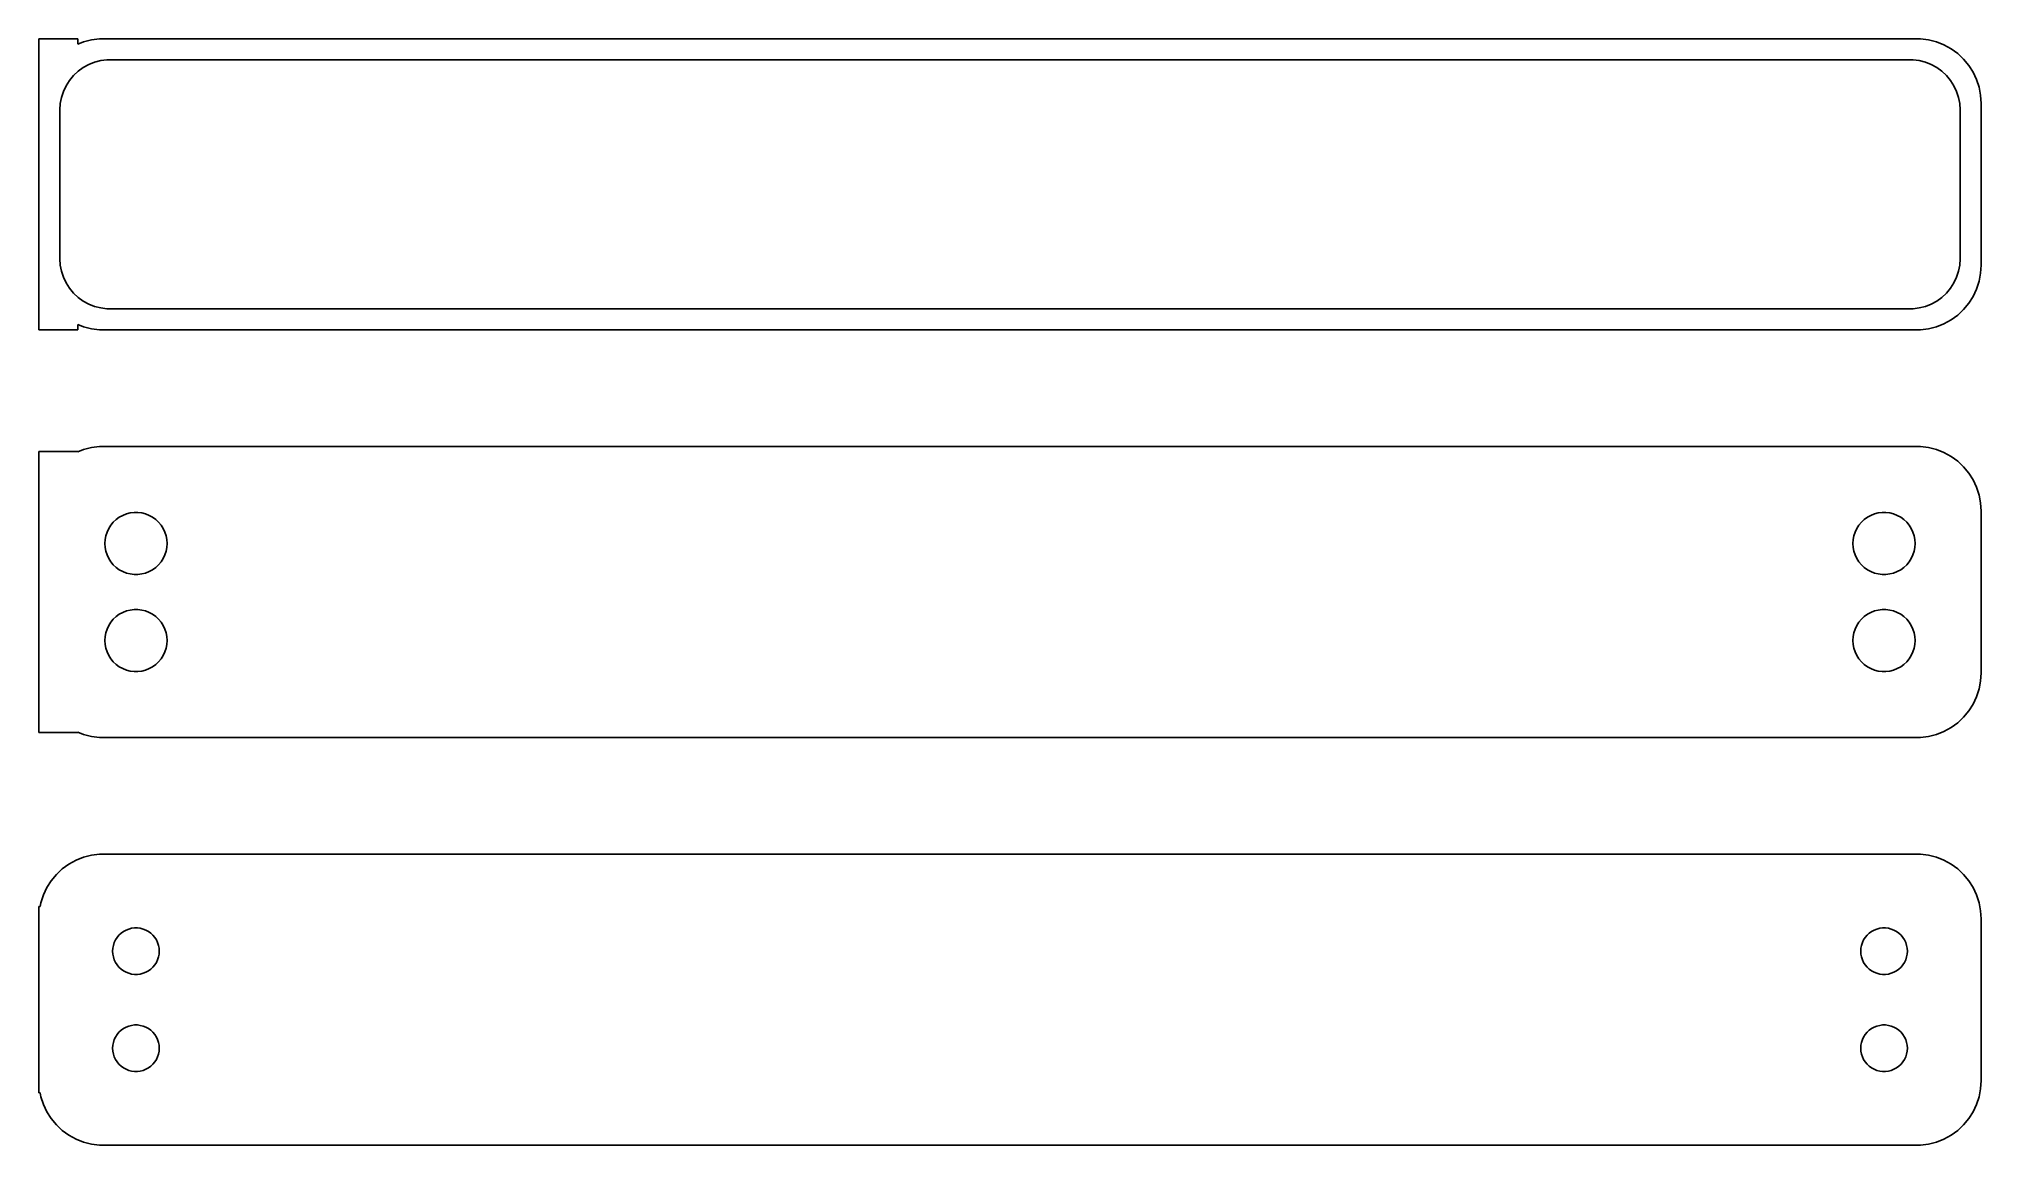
# Model space of a CAD drawing. Header units: metres. Extents: x -75 to 75, y 52 to 137.
import ezdxf

# ---------------------------------------------------------------- set-up
doc = ezdxf.new("R2010")
doc.units = ezdxf.units.M

msp = doc.modelspace()

# ---------------------------------------------------------------- linework, layer by layer
for p, q in [((-72, 137.24), (-75, 137.24)), ((-75, 137.24), (-75, 114.76)), ((-72, 136.825), (-72, 137.24)), ((-71.5451, 137.005), (-72, 136.825)), ((-70.9369, 137.161), (-71.5451, 137.005)), ((-70.3139, 137.24), (-70.9369, 137.161)), ((70.3139, 137.24), (-70.3139, 137.24)), ((70.9369, 137.161), (70.3139, 137.24)), ((71.5451, 137.005), (70.9369, 137.161)), ((72.1289, 136.774), (71.5451, 137.005)), ((72.6791, 136.472), (72.1289, 136.774)), ((-71.9685, 134.734), (-71.5751, 135.02)), ((-71.5751, 135.02), (-71.1489, 135.254)), ((-71.1489, 135.254), (-70.6967, 135.433)), ((-70.6967, 135.433), (-70.2256, 135.554)), ((-70.2256, 135.554), (-69.7432, 135.615)), ((-69.7432, 135.615), (69.7432, 135.615)), ((69.7432, 135.615), (70.2256, 135.554)), ((70.2256, 135.554), (70.6967, 135.433)), ((70.6967, 135.433), (71.1489, 135.254)), ((71.1489, 135.254), (71.5751, 135.02)), ((71.5751, 135.02), (71.9685, 134.734)), ((73.1871, 136.103), (72.6791, 136.472)), ((73.6448, 135.673), (73.1871, 136.103)), ((74.0451, 135.189), (73.6448, 135.673)), ((74.3815, 134.659), (74.0451, 135.189)), ((-73.1007, 133.176), (-72.8936, 133.616)), ((-72.8936, 133.616), (-72.633, 134.026)), ((-72.633, 134.026), (-72.323, 134.401)), ((-72.323, 134.401), (-71.9685, 134.734)), ((71.9685, 134.734), (72.323, 134.401)), ((72.323, 134.401), (72.633, 134.026)), ((72.633, 134.026), (72.8936, 133.616)), ((72.8936, 133.616), (73.1007, 133.176)), ((74.6489, 134.091), (74.3815, 134.659)), ((74.8429, 133.493), (74.6489, 134.091)), ((-73.3726, 131.75), (-73.3421, 132.235)), ((-73.3421, 132.235), (-73.251, 132.713)), ((-73.251, 132.713), (-73.1007, 133.176)), ((73.1007, 133.176), (73.251, 132.713)), ((73.251, 132.713), (73.3421, 132.235)), ((73.3421, 132.235), (73.3726, 131.75)), ((74.9606, 132.877), (74.8429, 133.493)), ((75, 132.25), (74.9606, 132.877)), ((75, 119.75), (75, 132.25)), ((-73.3726, 120.25), (-73.3726, 131.75)), ((73.3726, 131.75), (73.3726, 120.25)), ((-73.3421, 119.765), (-73.3726, 120.25)), ((73.3726, 120.25), (73.3421, 119.765)), ((-73.251, 119.287), (-73.3421, 119.765)), ((-73.1007, 118.824), (-73.251, 119.287)), ((-72.8936, 118.384), (-73.1007, 118.824)), ((73.1007, 118.824), (72.8936, 118.384)), ((73.251, 119.287), (73.1007, 118.824)), ((73.3421, 119.765), (73.251, 119.287)), ((74.6489, 117.909), (74.8429, 118.507)), ((74.8429, 118.507), (74.9606, 119.123)), ((74.9606, 119.123), (75, 119.75)), ((-72.633, 117.974), (-72.8936, 118.384)), ((-72.323, 117.599), (-72.633, 117.974)), ((-71.9685, 117.266), (-72.323, 117.599)), ((-71.5751, 116.98), (-71.9685, 117.266)), ((71.9685, 117.266), (71.5751, 116.98)), ((72.323, 117.599), (71.9685, 117.266)), ((72.633, 117.974), (72.323, 117.599)), ((72.8936, 118.384), (72.633, 117.974)), ((74.0451, 116.811), (74.3815, 117.341)), ((74.3815, 117.341), (74.6489, 117.909)), ((-71.1489, 116.746), (-71.5751, 116.98)), ((-70.6967, 116.567), (-71.1489, 116.746)), ((-70.2256, 116.446), (-70.6967, 116.567)), ((-69.7432, 116.385), (-70.2256, 116.446)), ((69.7432, 116.385), (-69.7432, 116.385)), ((70.2256, 116.446), (69.7432, 116.385)), ((70.6967, 116.567), (70.2256, 116.446)), ((71.1489, 116.746), (70.6967, 116.567)), ((71.5751, 116.98), (71.1489, 116.746)), ((72.1289, 115.226), (72.6791, 115.528)), ((72.6791, 115.528), (73.1871, 115.897)), ((73.1871, 115.897), (73.6448, 116.327)), ((73.6448, 116.327), (74.0451, 116.811)), ((-75, 114.76), (-72, 114.76)), ((-72, 115.175), (-71.5451, 114.995)), ((-72, 114.76), (-72, 115.175)), ((-71.5451, 114.995), (-70.9369, 114.839)), ((-70.9369, 114.839), (-70.3139, 114.76)), ((-70.3139, 114.76), (70.3139, 114.76)), ((70.3139, 114.76), (70.9369, 114.839)), ((70.9369, 114.839), (71.5451, 114.995)), ((71.5451, 114.995), (72.1289, 115.226)), ((-72, 105.365), (-75, 105.365)), ((-75, 105.365), (-75, 83.6352)), ((-71.5451, 105.505), (-72, 105.325)), ((-72, 105.325), (-72, 105.365)), ((-70.9369, 105.661), (-71.5451, 105.505)), ((-70.3139, 105.74), (-70.9369, 105.661)), ((70.3139, 105.74), (-70.3139, 105.74)), ((70.9369, 105.661), (70.3139, 105.74)), ((71.5451, 105.505), (70.9369, 105.661)), ((72.1289, 105.274), (71.5451, 105.505)), ((72.6791, 104.972), (72.1289, 105.274)), ((73.1871, 104.603), (72.6791, 104.972)), ((73.6448, 104.173), (73.1871, 104.603)), ((74.0451, 103.689), (73.6448, 104.173)), ((74.3815, 103.159), (74.0451, 103.689)), ((74.6489, 102.591), (74.3815, 103.159)), ((74.8429, 101.993), (74.6489, 102.591)), ((-68.5219, 100.422), (-68.2416, 100.533)), ((-68.2416, 100.533), (-67.9497, 100.607)), ((-67.9497, 100.607), (-67.6507, 100.645)), ((-67.6507, 100.645), (-67.3493, 100.645)), ((-67.3493, 100.645), (-67.0503, 100.607)), ((-67.0503, 100.607), (-66.7584, 100.533)), ((-66.7584, 100.533), (-66.4781, 100.422)), ((66.4781, 100.422), (66.7584, 100.533)), ((66.7584, 100.533), (67.0503, 100.607)), ((67.0503, 100.607), (67.3493, 100.645)), ((67.3493, 100.645), (67.6507, 100.645)), ((67.6507, 100.645), (67.9497, 100.607)), ((67.9497, 100.607), (68.2416, 100.533)), ((68.2416, 100.533), (68.5219, 100.422)), ((74.9606, 101.377), (74.8429, 101.993)), ((75, 100.75), (74.9606, 101.377)), ((75, 88.25), (75, 100.75)), ((-69.8246, 98.8468), (-69.7315, 99.1335)), ((-69.7315, 99.1335), (-69.6031, 99.4062)), ((-69.6031, 99.4062), (-69.4416, 99.6607)), ((-69.4416, 99.6607), (-69.2495, 99.8929)), ((-69.2495, 99.8929), (-69.0298, 100.099)), ((-69.0298, 100.099), (-68.786, 100.276)), ((-68.786, 100.276), (-68.5219, 100.422)), ((-66.4781, 100.422), (-66.214, 100.276)), ((-66.214, 100.276), (-65.9702, 100.099)), ((-65.9702, 100.099), (-65.7505, 99.8929)), ((-65.7505, 99.8929), (-65.5583, 99.6607)), ((-65.5583, 99.6607), (-65.3969, 99.4062)), ((-65.3969, 99.4062), (-65.2685, 99.1335)), ((-65.2685, 99.1335), (-65.1754, 98.8468)), ((65.1754, 98.8468), (65.2685, 99.1335)), ((65.2685, 99.1335), (65.3969, 99.4062)), ((65.3969, 99.4062), (65.5583, 99.6607)), ((65.5583, 99.6607), (65.7505, 99.8929)), ((65.7505, 99.8929), (65.9702, 100.099)), ((65.9702, 100.099), (66.214, 100.276)), ((66.214, 100.276), (66.4781, 100.422)), ((68.5219, 100.422), (68.786, 100.276)), ((68.786, 100.276), (69.0298, 100.099)), ((69.0298, 100.099), (69.2495, 99.8929)), ((69.2495, 99.8929), (69.4416, 99.6607)), ((69.4416, 99.6607), (69.6031, 99.4062)), ((69.6031, 99.4062), (69.7315, 99.1335)), ((69.7315, 99.1335), (69.8246, 98.8468)), ((-69.9, 98.25), (-69.8811, 98.5508)), ((-69.8811, 97.9492), (-69.9, 98.25)), ((-69.8811, 98.5508), (-69.8246, 98.8468)), ((-69.8246, 97.6531), (-69.8811, 97.9492)), ((-69.7315, 97.3665), (-69.8246, 97.6531)), ((-65.1754, 97.6531), (-65.2685, 97.3665)), ((-65.1754, 98.8468), (-65.1189, 98.5508)), ((-65.1189, 97.9492), (-65.1754, 97.6531)), ((-65.1189, 98.5508), (-65.1, 98.25)), ((-65.1, 98.25), (-65.1189, 97.9492)), ((65.1, 98.25), (65.1189, 98.5508)), ((65.1189, 97.9492), (65.1, 98.25)), ((65.1189, 98.5508), (65.1754, 98.8468)), ((65.1754, 97.6531), (65.1189, 97.9492)), ((65.2685, 97.3665), (65.1754, 97.6531)), ((69.8246, 97.6531), (69.7315, 97.3665)), ((69.8246, 98.8468), (69.8811, 98.5508)), ((69.8811, 97.9492), (69.8246, 97.6531)), ((69.8811, 98.5508), (69.9, 98.25)), ((69.9, 98.25), (69.8811, 97.9492)), ((-69.6031, 97.0938), (-69.7315, 97.3665)), ((-69.4416, 96.8393), (-69.6031, 97.0938)), ((-69.2495, 96.6071), (-69.4416, 96.8393)), ((-69.0298, 96.4008), (-69.2495, 96.6071)), ((-68.786, 96.2236), (-69.0298, 96.4008)), ((-68.5219, 96.0784), (-68.786, 96.2236)), ((-68.2416, 95.9675), (-68.5219, 96.0784)), ((-66.4781, 96.0784), (-66.7584, 95.9675)), ((-66.214, 96.2236), (-66.4781, 96.0784)), ((-65.9702, 96.4008), (-66.214, 96.2236)), ((-65.7505, 96.6071), (-65.9702, 96.4008)), ((-65.5583, 96.8393), (-65.7505, 96.6071)), ((-65.3969, 97.0938), (-65.5583, 96.8393)), ((-65.2685, 97.3665), (-65.3969, 97.0938)), ((65.3969, 97.0938), (65.2685, 97.3665)), ((65.5583, 96.8393), (65.3969, 97.0938)), ((65.7505, 96.6071), (65.5583, 96.8393)), ((65.9702, 96.4008), (65.7505, 96.6071)), ((66.214, 96.2236), (65.9702, 96.4008)), ((66.4781, 96.0784), (66.214, 96.2236)), ((66.7584, 95.9675), (66.4781, 96.0784)), ((68.5219, 96.0784), (68.2416, 95.9675)), ((68.786, 96.2236), (68.5219, 96.0784)), ((69.0298, 96.4008), (68.786, 96.2236)), ((69.2495, 96.6071), (69.0298, 96.4008)), ((69.4416, 96.8393), (69.2495, 96.6071)), ((69.6031, 97.0938), (69.4416, 96.8393)), ((69.7315, 97.3665), (69.6031, 97.0938)), ((-67.9497, 95.8925), (-68.2416, 95.9675)), ((-67.6507, 95.8547), (-67.9497, 95.8925)), ((-67.3493, 95.8547), (-67.6507, 95.8547)), ((-67.0503, 95.8925), (-67.3493, 95.8547)), ((-66.7584, 95.9675), (-67.0503, 95.8925)), ((67.0503, 95.8925), (66.7584, 95.9675)), ((67.3493, 95.8547), (67.0503, 95.8925)), ((67.6507, 95.8547), (67.3493, 95.8547)), ((67.9497, 95.8925), (67.6507, 95.8547)), ((68.2416, 95.9675), (67.9497, 95.8925)), ((-68.5219, 92.9216), (-68.2416, 93.0325)), ((-68.2416, 93.0325), (-67.9497, 93.1075)), ((-67.9497, 93.1075), (-67.6507, 93.1453)), ((-67.6507, 93.1453), (-67.3493, 93.1453)), ((-67.3493, 93.1453), (-67.0503, 93.1075)), ((-67.0503, 93.1075), (-66.7584, 93.0325)), ((-66.7584, 93.0325), (-66.4781, 92.9216)), ((66.4781, 92.9216), (66.7584, 93.0325)), ((66.7584, 93.0325), (67.0503, 93.1075)), ((67.0503, 93.1075), (67.3493, 93.1453)), ((67.3493, 93.1453), (67.6507, 93.1453)), ((67.6507, 93.1453), (67.9497, 93.1075)), ((67.9497, 93.1075), (68.2416, 93.0325)), ((68.2416, 93.0325), (68.5219, 92.9216)), ((-69.8246, 91.3469), (-69.7315, 91.6335)), ((-69.7315, 91.6335), (-69.6031, 91.9062)), ((-69.6031, 91.9062), (-69.4416, 92.1607)), ((-69.4416, 92.1607), (-69.2495, 92.3929)), ((-69.2495, 92.3929), (-69.0298, 92.5992)), ((-69.0298, 92.5992), (-68.786, 92.7764)), ((-68.786, 92.7764), (-68.5219, 92.9216)), ((-66.4781, 92.9216), (-66.214, 92.7764)), ((-66.214, 92.7764), (-65.9702, 92.5992)), ((-65.9702, 92.5992), (-65.7505, 92.3929)), ((-65.7505, 92.3929), (-65.5583, 92.1607)), ((-65.5583, 92.1607), (-65.3969, 91.9062)), ((-65.3969, 91.9062), (-65.2685, 91.6335)), ((-65.2685, 91.6335), (-65.1754, 91.3469)), ((65.1754, 91.3469), (65.2685, 91.6335)), ((65.2685, 91.6335), (65.3969, 91.9062)), ((65.3969, 91.9062), (65.5583, 92.1607)), ((65.5583, 92.1607), (65.7505, 92.3929)), ((65.7505, 92.3929), (65.9702, 92.5992)), ((65.9702, 92.5992), (66.214, 92.7764)), ((66.214, 92.7764), (66.4781, 92.9216)), ((68.5219, 92.9216), (68.786, 92.7764)), ((68.786, 92.7764), (69.0298, 92.5992)), ((69.0298, 92.5992), (69.2495, 92.3929)), ((69.2495, 92.3929), (69.4416, 92.1607)), ((69.4416, 92.1607), (69.6031, 91.9062)), ((69.6031, 91.9062), (69.7315, 91.6335)), ((69.7315, 91.6335), (69.8246, 91.3469)), ((-69.9, 90.75), (-69.8811, 91.0508)), ((-69.8811, 90.4492), (-69.9, 90.75)), ((-69.8811, 91.0508), (-69.8246, 91.3469)), ((-69.8246, 90.1532), (-69.8811, 90.4492)), ((-69.7315, 89.8665), (-69.8246, 90.1532)), ((-65.1754, 90.1532), (-65.2685, 89.8665)), ((-65.1754, 91.3469), (-65.1189, 91.0508)), ((-65.1189, 90.4492), (-65.1754, 90.1532)), ((-65.1189, 91.0508), (-65.1, 90.75)), ((-65.1, 90.75), (-65.1189, 90.4492)), ((65.1, 90.75), (65.1189, 91.0508)), ((65.1189, 90.4492), (65.1, 90.75)), ((65.1189, 91.0508), (65.1754, 91.3469)), ((65.1754, 90.1532), (65.1189, 90.4492)), ((65.2685, 89.8665), (65.1754, 90.1532)), ((69.8246, 90.1532), (69.7315, 89.8665)), ((69.8246, 91.3469), (69.8811, 91.0508)), ((69.8811, 90.4492), (69.8246, 90.1532)), ((69.8811, 91.0508), (69.9, 90.75)), ((69.9, 90.75), (69.8811, 90.4492)), ((-69.6031, 89.5938), (-69.7315, 89.8665)), ((-69.4416, 89.3393), (-69.6031, 89.5938)), ((-69.2495, 89.1071), (-69.4416, 89.3393)), ((-69.0298, 88.9008), (-69.2495, 89.1071)), ((-68.786, 88.7236), (-69.0298, 88.9008)), ((-68.5219, 88.5784), (-68.786, 88.7236)), ((-68.2416, 88.4675), (-68.5219, 88.5784)), ((-66.4781, 88.5784), (-66.7584, 88.4675)), ((-66.214, 88.7236), (-66.4781, 88.5784)), ((-65.9702, 88.9008), (-66.214, 88.7236)), ((-65.7505, 89.1071), (-65.9702, 88.9008)), ((-65.5583, 89.3393), (-65.7505, 89.1071)), ((-65.3969, 89.5938), (-65.5583, 89.3393)), ((-65.2685, 89.8665), (-65.3969, 89.5938)), ((65.3969, 89.5938), (65.2685, 89.8665)), ((65.5583, 89.3393), (65.3969, 89.5938)), ((65.7505, 89.1071), (65.5583, 89.3393)), ((65.9702, 88.9008), (65.7505, 89.1071)), ((66.214, 88.7236), (65.9702, 88.9008)), ((66.4781, 88.5784), (66.214, 88.7236)), ((66.7584, 88.4675), (66.4781, 88.5784)), ((68.5219, 88.5784), (68.2416, 88.4675)), ((68.786, 88.7236), (68.5219, 88.5784)), ((69.0298, 88.9008), (68.786, 88.7236)), ((69.2495, 89.1071), (69.0298, 88.9008)), ((69.4416, 89.3393), (69.2495, 89.1071)), ((69.6031, 89.5938), (69.4416, 89.3393)), ((69.7315, 89.8665), (69.6031, 89.5938)), ((-67.9497, 88.3925), (-68.2416, 88.4675)), ((-67.6507, 88.3547), (-67.9497, 88.3925)), ((-67.3493, 88.3547), (-67.6507, 88.3547)), ((-67.0503, 88.3925), (-67.3493, 88.3547)), ((-66.7584, 88.4675), (-67.0503, 88.3925)), ((67.0503, 88.3925), (66.7584, 88.4675)), ((67.3493, 88.3547), (67.0503, 88.3925)), ((67.6507, 88.3547), (67.3493, 88.3547)), ((67.9497, 88.3925), (67.6507, 88.3547)), ((68.2416, 88.4675), (67.9497, 88.3925)), ((74.6489, 86.4094), (74.8429, 87.0066)), ((74.8429, 87.0066), (74.9606, 87.6233)), ((74.9606, 87.6233), (75, 88.25)), ((74.0451, 85.3111), (74.3815, 85.8412)), ((74.3815, 85.8412), (74.6489, 86.4094)), ((72.1289, 83.7259), (72.6791, 84.0284)), ((72.6791, 84.0284), (73.1871, 84.3974)), ((73.1871, 84.3974), (73.6448, 84.8273)), ((73.6448, 84.8273), (74.0451, 85.3111)), ((-75, 83.6352), (-72, 83.6352)), ((-72, 83.6352), (-72, 83.6748)), ((-72, 83.6748), (-71.5451, 83.4947)), ((-71.5451, 83.4947), (-70.9369, 83.3386)), ((-70.9369, 83.3386), (-70.3139, 83.2599)), ((-70.3139, 83.2599), (70.3139, 83.2599)), ((70.3139, 83.2599), (70.9369, 83.3386)), ((70.9369, 83.3386), (71.5451, 83.4947)), ((71.5451, 83.4947), (72.1289, 83.7259)), ((-72.1289, 73.7741), (-72.6791, 73.4716)), ((-71.5451, 74.0053), (-72.1289, 73.7741)), ((-70.9369, 74.1614), (-71.5451, 74.0053)), ((-70.3139, 74.2401), (-70.9369, 74.1614)), ((70.3139, 74.2401), (-70.3139, 74.2401)), ((70.9369, 74.1614), (70.3139, 74.2401)), ((71.5451, 74.0053), (70.9369, 74.1614)), ((72.1289, 73.7741), (71.5451, 74.0053)), ((72.6791, 73.4716), (72.1289, 73.7741)), ((-74.0451, 72.1889), (-74.3815, 71.6588)), ((-73.6448, 72.6727), (-74.0451, 72.1889)), ((-73.1871, 73.1026), (-73.6448, 72.6727)), ((-72.6791, 73.4716), (-73.1871, 73.1026)), ((73.1871, 73.1026), (72.6791, 73.4716)), ((73.6448, 72.6727), (73.1871, 73.1026)), ((74.0451, 72.1889), (73.6448, 72.6727)), ((74.3815, 71.6588), (74.0451, 72.1889)), ((-74.6489, 71.0906), (-74.8429, 70.4934)), ((-74.3815, 71.6588), (-74.6489, 71.0906)), ((74.6489, 71.0906), (74.3815, 71.6588)), ((74.8429, 70.4934), (74.6489, 71.0906)), ((-74.9, 70.1942), (-75, 70.1942)), ((-75, 70.1942), (-75, 55.8058)), ((-74.8429, 70.4934), (-74.9, 70.1942)), ((74.9606, 69.8767), (74.8429, 70.4934)), ((75, 69.25), (74.9606, 69.8767)), ((75, 56.75), (75, 69.25)), ((-69.1736, 67.4126), (-69.0773, 67.6171)), ((-69.0773, 67.6171), (-68.9562, 67.808)), ((-68.9562, 67.808), (-68.8121, 67.9822)), ((-68.8121, 67.9822), (-68.6474, 68.1369)), ((-68.6474, 68.1369), (-68.4645, 68.2698)), ((-68.4645, 68.2698), (-68.2664, 68.3787)), ((-68.2664, 68.3787), (-68.0562, 68.4619)), ((-68.0562, 68.4619), (-67.8373, 68.5181)), ((-67.8373, 68.5181), (-67.613, 68.5464)), ((-67.613, 68.5464), (-67.387, 68.5464)), ((-67.387, 68.5464), (-67.1627, 68.5181)), ((-67.1627, 68.5181), (-66.9438, 68.4619)), ((-66.9438, 68.4619), (-66.7336, 68.3787)), ((-66.7336, 68.3787), (-66.5355, 68.2698)), ((-66.5355, 68.2698), (-66.3526, 68.1369)), ((-66.3526, 68.1369), (-66.1879, 67.9822)), ((-66.1879, 67.9822), (-66.0438, 67.808)), ((-66.0438, 67.808), (-65.9226, 67.6171)), ((-65.9226, 67.6171), (-65.8264, 67.4126)), ((65.8264, 67.4126), (65.9226, 67.6171)), ((65.9226, 67.6171), (66.0438, 67.808)), ((66.0438, 67.808), (66.1879, 67.9822)), ((66.1879, 67.9822), (66.3526, 68.1369)), ((66.3526, 68.1369), (66.5355, 68.2698)), ((66.5355, 68.2698), (66.7336, 68.3787)), ((66.7336, 68.3787), (66.9438, 68.4619)), ((66.9438, 68.4619), (67.1627, 68.5181)), ((67.1627, 68.5181), (67.387, 68.5464)), ((67.387, 68.5464), (67.613, 68.5464)), ((67.613, 68.5464), (67.8373, 68.5181)), ((67.8373, 68.5181), (68.0562, 68.4619)), ((68.0562, 68.4619), (68.2664, 68.3787)), ((68.2664, 68.3787), (68.4645, 68.2698)), ((68.4645, 68.2698), (68.6474, 68.1369)), ((68.6474, 68.1369), (68.8121, 67.9822)), ((68.8121, 67.9822), (68.9562, 67.808)), ((68.9562, 67.808), (69.0773, 67.6171)), ((69.0773, 67.6171), (69.1736, 67.4126)), ((-69.3, 66.75), (-69.2858, 66.9756)), ((-69.2858, 66.5244), (-69.3, 66.75)), ((-69.2858, 66.9756), (-69.2434, 67.1976)), ((-69.2434, 66.3024), (-69.2858, 66.5244)), ((-69.2434, 67.1976), (-69.1736, 67.4126)), ((-69.1736, 66.0874), (-69.2434, 66.3024)), ((-69.0773, 65.8828), (-69.1736, 66.0874)), ((-65.8264, 66.0874), (-65.9226, 65.8828)), ((-65.8264, 67.4126), (-65.7565, 67.1976)), ((-65.7565, 66.3024), (-65.8264, 66.0874)), ((-65.7565, 67.1976), (-65.7142, 66.9756)), ((-65.7142, 66.5244), (-65.7565, 66.3024)), ((-65.7142, 66.9756), (-65.7, 66.75)), ((-65.7, 66.75), (-65.7142, 66.5244)), ((65.7, 66.75), (65.7142, 66.9756)), ((65.7142, 66.5244), (65.7, 66.75)), ((65.7142, 66.9756), (65.7565, 67.1976)), ((65.7565, 66.3024), (65.7142, 66.5244)), ((65.7565, 67.1976), (65.8264, 67.4126)), ((65.8264, 66.0874), (65.7565, 66.3024)), ((65.9226, 65.8828), (65.8264, 66.0874)), ((69.1736, 66.0874), (69.0773, 65.8828)), ((69.1736, 67.4126), (69.2434, 67.1976)), ((69.2434, 66.3024), (69.1736, 66.0874)), ((69.2434, 67.1976), (69.2858, 66.9756)), ((69.2858, 66.5244), (69.2434, 66.3024)), ((69.2858, 66.9756), (69.3, 66.75)), ((69.3, 66.75), (69.2858, 66.5244)), ((-68.9562, 65.692), (-69.0773, 65.8828)), ((-68.8121, 65.5178), (-68.9562, 65.692)), ((-68.6474, 65.3631), (-68.8121, 65.5178)), ((-68.4645, 65.2302), (-68.6474, 65.3631)), ((-68.2664, 65.1213), (-68.4645, 65.2302)), ((-68.0562, 65.0381), (-68.2664, 65.1213)), ((-67.8373, 64.9819), (-68.0562, 65.0381)), ((-67.613, 64.9536), (-67.8373, 64.9819)), ((-67.387, 64.9536), (-67.613, 64.9536)), ((-67.1627, 64.9819), (-67.387, 64.9536)), ((-66.9438, 65.0381), (-67.1627, 64.9819)), ((-66.7336, 65.1213), (-66.9438, 65.0381)), ((-66.5355, 65.2302), (-66.7336, 65.1213)), ((-66.3526, 65.3631), (-66.5355, 65.2302)), ((-66.1879, 65.5178), (-66.3526, 65.3631)), ((-66.0438, 65.692), (-66.1879, 65.5178)), ((-65.9226, 65.8828), (-66.0438, 65.692)), ((66.0438, 65.692), (65.9226, 65.8828)), ((66.1879, 65.5178), (66.0438, 65.692)), ((66.3526, 65.3631), (66.1879, 65.5178)), ((66.5355, 65.2302), (66.3526, 65.3631)), ((66.7336, 65.1213), (66.5355, 65.2302)), ((66.9438, 65.0381), (66.7336, 65.1213)), ((67.1627, 64.9819), (66.9438, 65.0381)), ((67.387, 64.9536), (67.1627, 64.9819)), ((67.613, 64.9536), (67.387, 64.9536)), ((67.8373, 64.9819), (67.613, 64.9536)), ((68.0562, 65.0381), (67.8373, 64.9819)), ((68.2664, 65.1213), (68.0562, 65.0381)), ((68.4645, 65.2302), (68.2664, 65.1213)), ((68.6474, 65.3631), (68.4645, 65.2302)), ((68.8121, 65.5178), (68.6474, 65.3631)), ((68.9562, 65.692), (68.8121, 65.5178)), ((69.0773, 65.8828), (68.9562, 65.692)), ((-69.1736, 59.9126), (-69.0773, 60.1172)), ((-69.0773, 60.1172), (-68.9562, 60.308)), ((-68.9562, 60.308), (-68.8121, 60.4822)), ((-68.8121, 60.4822), (-68.6474, 60.6369)), ((-68.6474, 60.6369), (-68.4645, 60.7698)), ((-68.4645, 60.7698), (-68.2664, 60.8787)), ((-68.2664, 60.8787), (-68.0562, 60.9619)), ((-68.0562, 60.9619), (-67.8373, 61.0181)), ((-67.8373, 61.0181), (-67.613, 61.0464)), ((-67.613, 61.0464), (-67.387, 61.0464)), ((-67.387, 61.0464), (-67.1627, 61.0181)), ((-67.1627, 61.0181), (-66.9438, 60.9619)), ((-66.9438, 60.9619), (-66.7336, 60.8787)), ((-66.7336, 60.8787), (-66.5355, 60.7698)), ((-66.5355, 60.7698), (-66.3526, 60.6369)), ((-66.3526, 60.6369), (-66.1879, 60.4822)), ((-66.1879, 60.4822), (-66.0438, 60.308)), ((-66.0438, 60.308), (-65.9226, 60.1172)), ((-65.9226, 60.1172), (-65.8264, 59.9126)), ((65.8264, 59.9126), (65.9226, 60.1172)), ((65.9226, 60.1172), (66.0438, 60.308)), ((66.0438, 60.308), (66.1879, 60.4822)), ((66.1879, 60.4822), (66.3526, 60.6369)), ((66.3526, 60.6369), (66.5355, 60.7698)), ((66.5355, 60.7698), (66.7336, 60.8787)), ((66.7336, 60.8787), (66.9438, 60.9619)), ((66.9438, 60.9619), (67.1627, 61.0181)), ((67.1627, 61.0181), (67.387, 61.0464)), ((67.387, 61.0464), (67.613, 61.0464)), ((67.613, 61.0464), (67.8373, 61.0181)), ((67.8373, 61.0181), (68.0562, 60.9619)), ((68.0562, 60.9619), (68.2664, 60.8787)), ((68.2664, 60.8787), (68.4645, 60.7698)), ((68.4645, 60.7698), (68.6474, 60.6369)), ((68.6474, 60.6369), (68.8121, 60.4822)), ((68.8121, 60.4822), (68.9562, 60.308)), ((68.9562, 60.308), (69.0773, 60.1172)), ((69.0773, 60.1172), (69.1736, 59.9126)), ((-69.3, 59.25), (-69.2858, 59.4756)), ((-69.2858, 59.0244), (-69.3, 59.25)), ((-69.2858, 59.4756), (-69.2434, 59.6976)), ((-69.2434, 58.8024), (-69.2858, 59.0244)), ((-69.2434, 59.6976), (-69.1736, 59.9126)), ((-69.1736, 58.5874), (-69.2434, 58.8024)), ((-69.0773, 58.3829), (-69.1736, 58.5874)), ((-65.8264, 58.5874), (-65.9226, 58.3829)), ((-65.8264, 59.9126), (-65.7565, 59.6976)), ((-65.7565, 58.8024), (-65.8264, 58.5874)), ((-65.7565, 59.6976), (-65.7142, 59.4756)), ((-65.7142, 59.0244), (-65.7565, 58.8024)), ((-65.7142, 59.4756), (-65.7, 59.25)), ((-65.7, 59.25), (-65.7142, 59.0244)), ((65.7, 59.25), (65.7142, 59.4756)), ((65.7142, 59.0244), (65.7, 59.25)), ((65.7142, 59.4756), (65.7565, 59.6976)), ((65.7565, 58.8024), (65.7142, 59.0244)), ((65.7565, 59.6976), (65.8264, 59.9126)), ((65.8264, 58.5874), (65.7565, 58.8024)), ((65.9226, 58.3829), (65.8264, 58.5874)), ((69.1736, 58.5874), (69.0773, 58.3829)), ((69.1736, 59.9126), (69.2434, 59.6976)), ((69.2434, 58.8024), (69.1736, 58.5874)), ((69.2434, 59.6976), (69.2858, 59.4756)), ((69.2858, 59.0244), (69.2434, 58.8024)), ((69.2858, 59.4756), (69.3, 59.25)), ((69.3, 59.25), (69.2858, 59.0244)), ((-68.9562, 58.192), (-69.0773, 58.3829)), ((-68.8121, 58.0178), (-68.9562, 58.192)), ((-68.6474, 57.8631), (-68.8121, 58.0178)), ((-68.4645, 57.7302), (-68.6474, 57.8631)), ((-68.2664, 57.6213), (-68.4645, 57.7302)), ((-68.0562, 57.5381), (-68.2664, 57.6213)), ((-67.8373, 57.4819), (-68.0562, 57.5381)), ((-67.613, 57.4536), (-67.8373, 57.4819)), ((-67.387, 57.4536), (-67.613, 57.4536)), ((-67.1627, 57.4819), (-67.387, 57.4536)), ((-66.9438, 57.5381), (-67.1627, 57.4819)), ((-66.7336, 57.6213), (-66.9438, 57.5381)), ((-66.5355, 57.7302), (-66.7336, 57.6213)), ((-66.3526, 57.8631), (-66.5355, 57.7302)), ((-66.1879, 58.0178), (-66.3526, 57.8631)), ((-66.0438, 58.192), (-66.1879, 58.0178)), ((-65.9226, 58.3829), (-66.0438, 58.192)), ((66.0438, 58.192), (65.9226, 58.3829)), ((66.1879, 58.0178), (66.0438, 58.192)), ((66.3526, 57.8631), (66.1879, 58.0178)), ((66.5355, 57.7302), (66.3526, 57.8631)), ((66.7336, 57.6213), (66.5355, 57.7302)), ((66.9438, 57.5381), (66.7336, 57.6213)), ((67.1627, 57.4819), (66.9438, 57.5381)), ((67.387, 57.4536), (67.1627, 57.4819)), ((67.613, 57.4536), (67.387, 57.4536)), ((67.8373, 57.4819), (67.613, 57.4536)), ((68.0562, 57.5381), (67.8373, 57.4819)), ((68.2664, 57.6213), (68.0562, 57.5381)), ((68.4645, 57.7302), (68.2664, 57.6213)), ((68.6474, 57.8631), (68.4645, 57.7302)), ((68.8121, 58.0178), (68.6474, 57.8631)), ((68.9562, 58.192), (68.8121, 58.0178)), ((69.0773, 58.3829), (68.9562, 58.192)), ((-75, 55.8058), (-74.9, 55.8058)), ((-74.9, 55.8058), (-74.8429, 55.5066)), ((-74.8429, 55.5066), (-74.6489, 54.9094)), ((74.6489, 54.9094), (74.8429, 55.5066)), ((74.8429, 55.5066), (74.9606, 56.1233)), ((74.9606, 56.1233), (75, 56.75)), ((-74.6489, 54.9094), (-74.3815, 54.3412)), ((-74.3815, 54.3412), (-74.0451, 53.8111)), ((74.0451, 53.8111), (74.3815, 54.3412)), ((74.3815, 54.3412), (74.6489, 54.9094)), ((-74.0451, 53.8111), (-73.6448, 53.3273)), ((-73.6448, 53.3273), (-73.1871, 52.8974)), ((-73.1871, 52.8974), (-72.6791, 52.5284)), ((-72.6791, 52.5284), (-72.1289, 52.2259)), ((72.1289, 52.2259), (72.6791, 52.5284)), ((72.6791, 52.5284), (73.1871, 52.8974)), ((73.1871, 52.8974), (73.6448, 53.3273)), ((73.6448, 53.3273), (74.0451, 53.8111)), ((-72.1289, 52.2259), (-71.5451, 51.9947)), ((-71.5451, 51.9947), (-70.9369, 51.8386)), ((-70.9369, 51.8386), (-70.3139, 51.7599)), ((-70.3139, 51.7599), (70.3139, 51.7599)), ((70.3139, 51.7599), (70.9369, 51.8386)), ((70.9369, 51.8386), (71.5451, 51.9947)), ((71.5451, 51.9947), (72.1289, 52.2259))]:
    msp.add_line(p, q)

doc.saveas('drawing.dxf')
